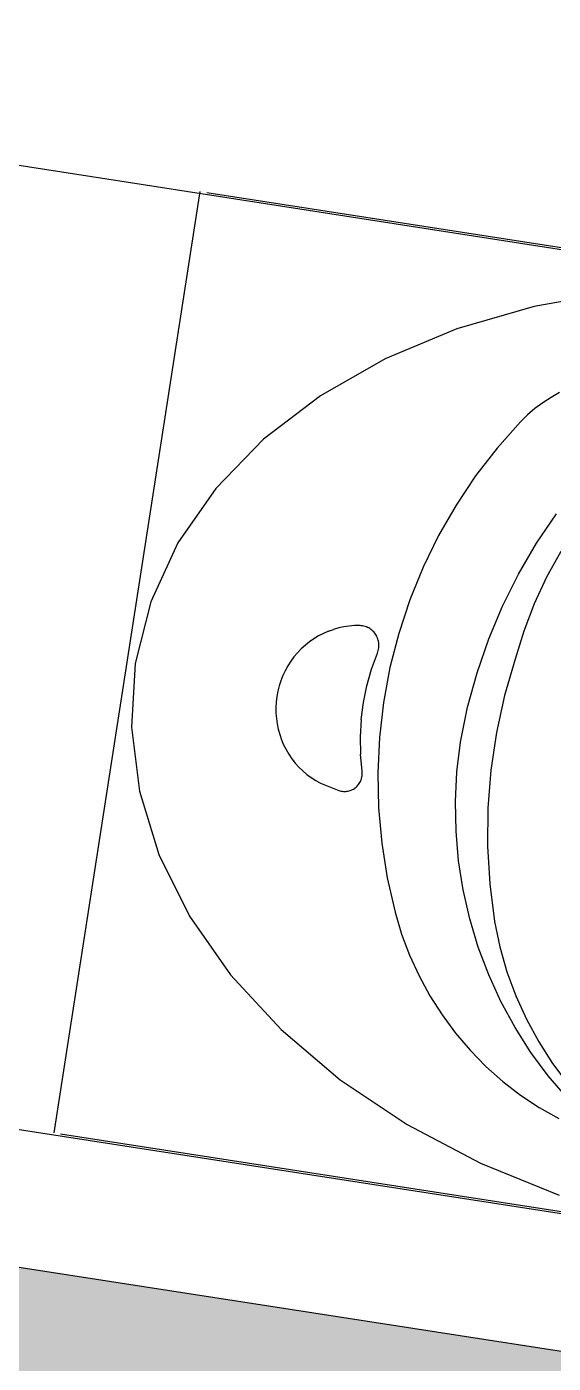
# Model space of a CAD drawing. Extents: x 396092 to 455492, y 17293 to 132793.
# Drawn here: x 405716.3 to 405793.7, y 61306.1 to 61502.6 of the extents above; entities that cross this region are included whole.
import ezdxf

# ---------------------------------------------------------------- set-up
doc = ezdxf.new("R2010")
doc.units = 0
doc.header["$LTSCALE"] = 1000
doc.header["$MEASUREMENT"] = 0
doc.layers.add('MU', color=34, linetype='Continuous')

# ---------------------------------------------------------------- blocks, each defined once
blk = doc.blocks.new('A$C0c70839c')
at = {"layer": 'MU', "color": 37}
for p, q in [((-504.96, -131.58), (-504.96, 8.42)), ((-503.98, 8.42), (-404.86, 8.42)), ((-442.35, 3.21), (-453.88, -0.75)), ((-453.88, -0.75), (-464.6, -5.75)), ((-464.6, -5.75), (-474.33, -11.7)), ((-474.33, -11.7), (-482.91, -18.52)), ((-449.37, -13.56), (-450.45, -14.52)), ((-448.24, -12.68), (-449.37, -13.56)), ((-451.46, -15.55), (-452.4, -16.64)), ((-450.45, -14.52), (-451.46, -15.55)), ((-452.4, -16.64), (-453.27, -17.8)), ((-482.91, -18.52), (-490.18, -26.11)), ((-453.27, -17.8), (-456.06, -22.14)), ((-456.06, -22.14), (-458.56, -26.66)), ((-490.18, -26.11), (-496.01, -34.36)), ((-458.56, -26.66), (-460.74, -31.34)), ((-460.74, -31.34), (-462.6, -36.17)), ((-448.2, -35.07), (-445.98, -30.33)), ((-496.01, -34.36), (-500.28, -43.12)), ((-450.11, -39.96), (-448.2, -35.07)), ((-462.6, -36.17), (-464.13, -41.12)), ((-444.5, -35.74), (-445.97, -39.78)), ((-464.13, -41.12), (-465.32, -46.17)), ((-451.7, -44.96), (-450.11, -39.96)), ((-445.97, -39.78), (-447.15, -43.91)), ((-500.28, -43.12), (-502.88, -52.26)), ((-452.97, -50.05), (-451.7, -44.96)), ((-447.15, -43.91), (-448.05, -48.11)), ((-465.32, -46.17), (-466.17, -51.28)), ((-448.05, -48.11), (-448.67, -52.37)), ((-471.97, -51.02), (-472.75, -51.14)), ((-471.78, -51), (-471.97, -51.02)), ((-471.59, -50.99), (-471.78, -51)), ((-471.4, -51), (-471.59, -50.99)), ((-471.21, -51.02), (-471.4, -51)), ((-471.02, -51.06), (-471.21, -51.02)), ((-470.83, -51.1), (-471.02, -51.06)), ((-453.9, -55.23), (-452.97, -50.05)), ((-502.88, -52.26), (-503.76, -61.58)), ((-477.1, -52.97), (-477.75, -53.44)), ((-476.43, -52.54), (-477.1, -52.97)), ((-476.43, -52.54), (-475.73, -52.17)), ((-475.01, -51.83), (-475.73, -52.17)), ((-474.27, -51.55), (-475.01, -51.83)), ((-473.52, -51.32), (-474.27, -51.55)), ((-472.75, -51.14), (-473.52, -51.32)), ((-470.65, -51.16), (-470.83, -51.1)), ((-470.47, -51.23), (-470.65, -51.16)), ((-470.3, -51.32), (-470.47, -51.23)), ((-470.13, -51.41), (-470.3, -51.32)), ((-469.97, -51.52), (-470.13, -51.41)), ((-469.82, -51.63), (-469.97, -51.52)), ((-469.67, -51.76), (-469.82, -51.63)), ((-469.54, -51.9), (-469.67, -51.76)), ((-469.41, -52.04), (-469.54, -51.9)), ((-469.29, -52.19), (-469.41, -52.04)), ((-469.19, -52.36), (-469.29, -52.19)), ((-469.09, -52.52), (-469.19, -52.36)), ((-469, -52.7), (-469.09, -52.52)), ((-468.93, -52.88), (-469, -52.7)), ((-468.87, -53.06), (-468.93, -52.88)), ((-466.17, -51.28), (-466.67, -56.44)), ((-448.67, -52.37), (-449.4, -57.9)), ((-478.93, -54.5), (-479.47, -55.08)), ((-478.36, -53.95), (-478.93, -54.5)), ((-477.75, -53.44), (-478.36, -53.95)), ((-469.3, -57.08), (-468.82, -54.6)), ((-468.82, -53.25), (-468.87, -53.06)), ((-468.78, -53.44), (-468.82, -53.25)), ((-468.82, -54.6), (-468.78, -54.41)), ((-468.75, -53.64), (-468.78, -53.44)), ((-468.78, -54.41), (-468.75, -54.22)), ((-468.74, -53.83), (-468.75, -53.64)), ((-468.75, -54.22), (-468.74, -54.03)), ((-468.74, -54.03), (-468.74, -53.83)), ((-480.43, -56.36), (-480.85, -57.05)), ((-479.97, -55.71), (-480.43, -56.36)), ((-479.47, -55.08), (-479.97, -55.71)), ((-466.67, -56.44), (-466.81, -61.63)), ((-454.5, -60.45), (-453.9, -55.23)), ((-481.55, -58.49), (-481.82, -59.25)), ((-481.22, -57.76), (-481.55, -58.49)), ((-480.85, -57.05), (-481.22, -57.76)), ((-469.61, -59.59), (-469.3, -57.08)), ((-449.4, -57.9), (-449.74, -63.48)), ((-482.23, -60.81), (-482.35, -61.6)), ((-482.05, -60.02), (-482.23, -60.81)), ((-481.82, -59.25), (-482.05, -60.02)), ((-469.73, -62.12), (-469.61, -59.59)), ((-454.76, -65.7), (-454.5, -60.45)), ((-503.76, -61.58), (-502.88, -70.91)), ((-482.43, -62.41), (-482.45, -63.21)), ((-482.35, -61.6), (-482.43, -62.41)), ((-469.67, -64.64), (-469.73, -62.12)), ((-466.81, -61.63), (-466.61, -66.82)), ((-482.45, -63.21), (-482.42, -64.02)), ((-482.42, -64.02), (-482.34, -64.82)), ((-482.34, -64.82), (-482.2, -65.61)), ((-469.67, -64.64), (-469.42, -67.16)), ((-449.74, -63.48), (-449.71, -69.07)), ((-482.2, -65.61), (-482.02, -66.4)), ((-482.02, -66.4), (-481.79, -67.17)), ((-454.6, -70.06), (-454.76, -65.7)), ((-481.79, -67.17), (-481.5, -67.92)), ((-481.5, -67.92), (-481.17, -68.65)), ((-481.17, -68.65), (-480.79, -69.36)), ((-469.42, -67.16), (-468.99, -69.65)), ((-466.61, -66.82), (-466.06, -71.97)), ((-480.79, -69.36), (-480.37, -70.04)), ((-480.37, -70.04), (-479.9, -70.69)), ((-479.9, -70.69), (-479.4, -71.31)), ((-468.38, -72.1), (-468.99, -69.65)), ((-454.14, -74.4), (-454.6, -70.06)), ((-449.71, -69.07), (-449.28, -74.64)), ((-502.88, -70.91), (-500.28, -80.04)), ((-479.4, -71.31), (-478.85, -71.89)), ((-478.85, -71.89), (-478.27, -72.44)), ((-478.27, -72.44), (-477.66, -72.94)), ((-468.34, -72.27), (-468.38, -72.1)), ((-468.3, -72.44), (-468.34, -72.27)), ((-468.28, -72.61), (-468.3, -72.44)), ((-468.27, -72.78), (-468.28, -72.61)), ((-466.06, -71.97), (-465.16, -77.08)), ((-477.66, -72.94), (-477.01, -73.4)), ((-477.01, -73.4), (-476.33, -73.82)), ((-476.33, -73.82), (-475.63, -74.19)), ((-475.63, -74.19), (-474.91, -74.52)), ((-474.91, -74.52), (-474.17, -74.79)), ((-469, -74.67), (-468.88, -74.54)), ((-468.88, -74.54), (-468.78, -74.4)), ((-468.78, -74.4), (-468.68, -74.26)), ((-468.68, -74.26), (-468.59, -74.11)), ((-468.59, -74.11), (-468.52, -73.96)), ((-468.52, -73.96), (-468.45, -73.8)), ((-468.45, -73.8), (-468.39, -73.64)), ((-468.39, -73.64), (-468.35, -73.47)), ((-468.35, -73.47), (-468.31, -73.3)), ((-468.31, -73.3), (-468.29, -73.13)), ((-468.29, -73.13), (-468.28, -72.95)), ((-468.28, -72.95), (-468.27, -72.78)), ((-453.39, -78.7), (-454.14, -74.4)), ((-449.28, -74.64), (-448.48, -80.16)), ((-474.17, -74.79), (-471.32, -75.43)), ((-471.32, -75.43), (-471.16, -75.46)), ((-471.16, -75.46), (-470.99, -75.47)), ((-470.99, -75.47), (-470.82, -75.47)), ((-470.82, -75.47), (-470.65, -75.47)), ((-470.65, -75.47), (-470.48, -75.45)), ((-470.48, -75.45), (-470.31, -75.42)), ((-470.31, -75.42), (-470.15, -75.37)), ((-470.15, -75.37), (-469.99, -75.32)), ((-469.99, -75.32), (-469.83, -75.26)), ((-469.83, -75.26), (-469.67, -75.18)), ((-469.67, -75.18), (-469.53, -75.1)), ((-469.53, -75.1), (-469.38, -75)), ((-469.38, -75), (-469.25, -74.9)), ((-469.25, -74.9), (-469.12, -74.79)), ((-469.12, -74.79), (-469, -74.67)), ((-465.16, -77.08), (-463.91, -82.11)), ((-500.28, -80.04), (-496.01, -88.81)), ((-452.35, -82.93), (-453.39, -78.7)), ((-448.48, -80.16), (-447.3, -85.61)), ((-463.91, -82.11), (-462.33, -87.04)), ((-451.03, -87.08), (-452.35, -82.93)), ((-447.3, -85.61), (-445.74, -90.97)), ((-462.33, -87.04), (-460.42, -91.85)), ((-449.42, -91.13), (-451.03, -87.08)), ((-496.01, -88.81), (-490.18, -97.05)), ((-460.42, -91.85), (-458.97, -94.87)), ((-447.55, -95.05), (-449.42, -91.13)), ((-445.74, -90.97), (-444.41, -94.52)), ((-458.97, -94.87), (-457.33, -97.77)), ((-445.41, -98.83), (-447.55, -95.05)), ((-444.41, -94.52), (-442.82, -97.97)), ((-490.18, -97.05), (-482.91, -104.64)), ((-457.33, -97.77), (-455.49, -100.56)), ((-442.82, -97.97), (-440.99, -101.28)), ((-443.02, -102.45), (-445.41, -98.83)), ((-455.49, -100.56), (-453.46, -103.21)), ((-440.99, -101.28), (-438.92, -104.44)), ((-453.46, -103.21), (-451.27, -105.71)), ((-440.39, -105.89), (-443.02, -102.45)), ((-482.91, -104.64), (-474.33, -111.46)), ((-451.27, -105.71), (-448.91, -108.04)), ((-437.54, -109.14), (-440.39, -105.89)), ((-438.92, -104.44), (-436.63, -107.44)), ((-436.63, -107.44), (-434.13, -110.26)), ((-448.91, -108.04), (-446.39, -110.21)), ((-434.47, -112.18), (-437.54, -109.14)), ((-474.33, -111.46), (-464.6, -117.41)), ((-446.39, -110.21), (-443.74, -112.19)), ((-434.13, -110.26), (-431.43, -112.89)), ((-443.74, -112.19), (-440.96, -113.99)), ((-431.2, -114.99), (-434.47, -112.18)), ((-440.96, -113.99), (-438.06, -115.58)), ((-438.06, -115.58), (-435.06, -116.96)), ((-464.6, -117.41), (-453.88, -122.41)), ((-435.06, -116.96), (-431.98, -118.13)), ((-453.88, -122.41), (-442.35, -126.38)), ((-442.35, -126.38), (-430.2, -129.25)), ((-503.98, -131.58), (-404.86, -131.58))]:
    blk.add_line(p, q, dxfattribs=at)

msp = doc.modelspace()

# ---------------------------------------------------------------- hatches: boundary and pattern name
h = msp.add_hatch()
h.set_pattern_fill('HEX', color=8, scale=20)
h.set_pattern_definition([(0, (119873.977, 11692.743), (0, 32.99556), [19.05, -38.1]), (120, (119873.977, 11692.743), (-28.574993, -16.49778), [19.05, -38.1]), (60, (119893.027, 11692.743), (-28.574993, 16.49778), [19.05, -38.1])])
h.paths.add_polyline_path([(405075.01, 60796.02), (404988.32, 60845.4), (404898.16, 60889.94), (404804.92, 60929.45), (404709.05, 60963.74), (404610.98, 60992.64), (404511.17, 61016.04), (404410.07, 61033.81), (404308.16, 61045.88), (404205.9, 61052.19), (404113.71, 61052.66), (404049.29, 60637.88), (405500.86, 60412.42), (405442.8, 60485.31), (405379.16, 60555.03), (405310.23, 60621.26), (405236.33, 60683.69), (405157.8, 60742.03)])
h.paths.add_polyline_path([(405578.57, 61194.99), (405514.92, 61256.69), (405456.01, 61321.5), (405420.51, 61366.05), (404676.97, 61481.53), (404770.36, 61387.37), (404896.43, 61275.78), (405030.87, 61171.19), (405173.05, 61074.11), (405322.31, 60984.99), (405477.94, 60904.24), (405639.21, 60832.23), (405805.38, 60769.32), (405975.67, 60715.79), (406149.27, 60671.89), (406325.38, 60637.82), (406438.65, 60622.45), (406552.47, 60613.43), (406771.55, 60617.18), (406771.55, 60776.62), (406701.51, 60773.4), (406596.7, 60777.13), (406501.89, 60785.68), (406407.6, 60799.35), (406314.22, 60818.1), (406222.17, 60841.83), (406131.82, 60870.46), (406043.58, 60903.86), (405957.81, 60941.88), (405874.89, 60984.36), (405795.17, 61031.12), (405719, 61081.96), (405646.69, 61136.66)])
h.paths.add_polyline_path([(406771.55, 61106.41), (407092.09, 61106.41), (405453.7, 61360.89), (405491.79, 61314.69), (405554.4, 61248.47), (405622.1, 61185.74), (405694.56, 61126.82), (405771.45, 61071.98), (405852.4, 61021.48), (405937.01, 60975.56), (406024.89, 60934.44), (406115.62, 60898.33), (406208.76, 60867.38), (406303.87, 60841.76), (406400.5, 60821.57), (406498.18, 60806.92), (406596.44, 60797.88), (406771.55, 60797.72)])
h.paths.add_polyline_path([(406951.3, 60792.29), (406938.51, 60789.99), (406871.55, 60781.95), (406871.55, 60623.15), (406886.4, 60624.11), (406951.3, 60633.69)])
h.paths.add_polyline_path([(407111.3, 60828.42), (407088.57, 60821.48), (407014.32, 60803.59), (406991.3, 60799.46), (406991.3, 60639.6), (407003.15, 60641.35), (407111.3, 60664.21)])
h.paths.add_polyline_path([(407271.3, 60880.95), (407256.06, 60880.95), (407231.01, 60869.76), (407160.91, 60843.57), (407151.3, 60840.64), (407151.3, 60674.9), (407229.34, 60696.59), (407271.3, 60711.2)])
h.paths.add_polyline_path([(407325.81, 60880.95), (407311.3, 60880.95), (407311.3, 60725.13), (407337.62, 60734.3), (407408.23, 60764.21), (407415.85, 60813.28)])
h.paths.add_polyline_path([(407418.75, 60967.97), (407368.14, 60936.96), (407368.14, 60900.95), (407391.75, 60900.95), (407411.53, 60900.95), (407418.75, 60900.95)])

# ---------------------------------------------------------------- linework, layer by layer
at = {"layer": 'MU', "color": 32, "true_color": 0xcd6928}
for p, q in [((406698.78, 61329.42), (405380.81, 61534.13)), ((405359.32, 61395.79), (406677.3, 61191.08)), ((405453.7, 61360.89), (407092.09, 61106.41))]:
    msp.add_line(p, q, dxfattribs=at)

# ---------------------------------------------------------------- block references
at = {"color": 32, "true_color": 0xcd6928, "rotation": 351.1712632918867}
msp.add_blockref('A$C0c70839c', (406239.53, 61392.53), dxfattribs=at)

doc.saveas('drawing.dxf')
